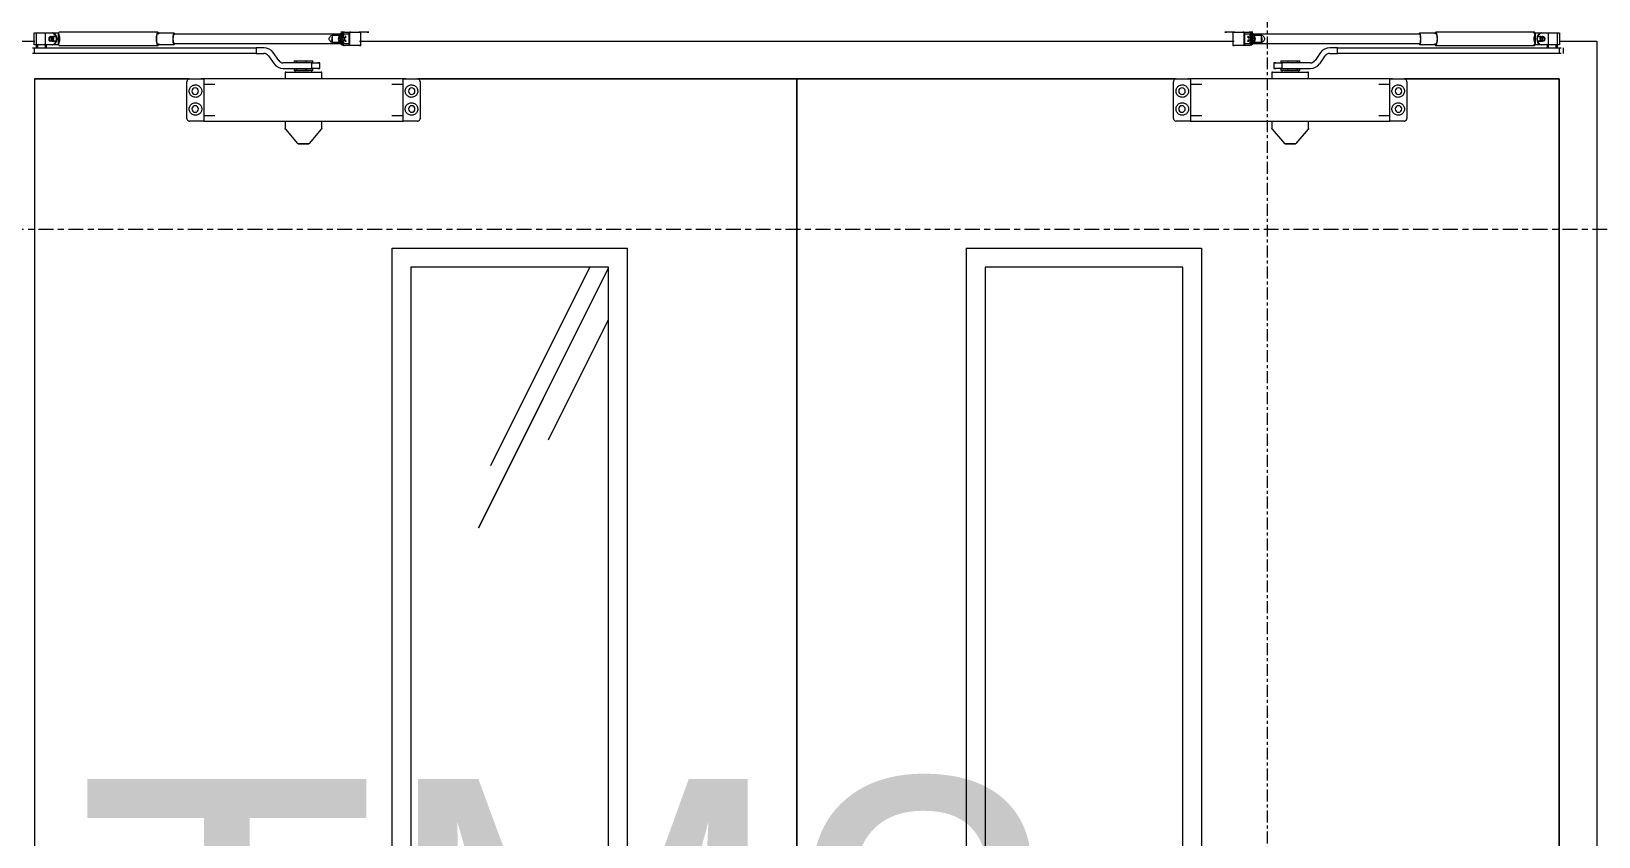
# Model space of a CAD drawing. Header units: millimetres. Extents: x 3451 to 201731, y -8641 to 35300.
# Drawn here: x 153977 to 155643, y -645 to 210 of the extents above; entities that cross this region are included whole.
import ezdxf

# ---------------------------------------------------------------- set-up
doc = ezdxf.new("R2010")
doc.units = ezdxf.units.MM
doc.linetypes.add('Centre', pattern=[31.75, 6.35, -4.7625, 15.875, -4.7625])
doc.linetypes.add('Grid Line', pattern=[22.225, 12.7, -3.175, 3.175, -3.175])
for name, color, linetype, lineweight in [('A-AREA-IDEN', 2, 'Continuous', 9), ('A-DOOR', 31, 'Continuous', 9), ('A-DOOR-FRAM', 31, 'Continuous', 9), ('A-FLOR-LEVL-2', 51, 'Centre', 9), ('A-WALL', 113, 'Continuous', 9), ('S-GRID-1', 1, 'Grid Line', 9)]:
    doc.layers.add(name, color=color, linetype=linetype, lineweight=lineweight)
doc.styles.add('Arial_1', font='arial.ttf', dxfattribs={"height": 375})
pattern_1 = [(63.435, (-50196.8, 14229.33), (-0.001, 1524), [532.46, -2875.3]), (63.435, (-51720.8, 14229.33), (-0.001, 1524), [532.46, -2875.3]), (63.435, (-49467.24, 14523.8), (-0.001, 1524), [532.46, -2875.3]), (63.435, (-50991.24, 14523.8), (-0.001, 1524), [532.46, -2875.3]), (63.435, (-49577.66, 14419.83), (-0.001, 1524), [532.46, -2875.3]), (63.435, (-51101.66, 14419.83), (-0.001, 1524), [532.46, -2875.3]), (63.435, (-49690.2, 15015.1), (-0.001, 1524), [258.8, -3148.97]), (63.435, (-51214.2, 15015.1), (-0.001, 1524), [258.8, -3148.97]), (63.435, (-49763.8, 14922.95), (-0.001, 1524), [532.46, -2875.3]), (63.435, (-51287.8, 14922.95), (-0.001, 1524), [532.46, -2875.3]), (63.435, (-49750.84, 14989.1), (-0.001, 1524), [532.46, -2875.3]), (63.435, (-51274.84, 14989.1), (-0.001, 1524), [532.46, -2875.3]), (63.435, (-50365.7, 14698.94), (-0.001, 1524), [532.46, -2875.3]), (63.435, (-51889.7, 14698.94), (-0.001, 1524), [532.46, -2875.3]), (63.435, (-50352.7, 14776.9), (-0.001, 1524), [532.46, -2875.3]), (63.435, (-51876.7, 14776.9), (-0.001, 1524), [532.46, -2875.3]), (63.435, (-50349.2, 14833.1), (-0.001, 1524), [532.46, -2875.3]), (63.435, (-51873.2, 14833.1), (-0.001, 1524), [532.46, -2875.3])]

# ---------------------------------------------------------------- blocks, each defined once
blk = doc.blocks.new('FD_07 - FD_07-1700x2200-CỬA ĐI 2 CÁNH-957538-TKCS_MẶT CẮT D')
at = {"layer": 'A-DOOR'}
h = blk.add_hatch(dxfattribs=at)
h.set_pattern_fill('FP_34', color=256, style=0, pattern_type=2)
h.set_pattern_definition(pattern_1)
h.paths.add_polyline_path([(-46247.1, -1800), (-46037.1, -1800), (-46037.1, -40), (-46247.1, -40), (-46247.1, -1590)])
h = blk.add_hatch(dxfattribs=at)
h.set_pattern_fill('FP_34', color=256, style=0, pattern_type=2)
h.set_pattern_definition(pattern_1)
h.paths.add_polyline_path([(-45637.1, -1800), (-45427.1, -1800), (-45427.1, -40), (-45637.1, -40), (-45637.1, -1590)])
for p, q in [((-46647.7, 209), (-46647.7, 196)), ((-46647.1, 209), (-46635.5, 209)), ((-46645.2, 209), (-46645.2, 193)), ((-46635.5, 209), (-46628.4, 209)), ((-46635.5, 196), (-46635.5, 209)), ((-46628.4, 209), (-46627.9, 209)), ((-46628.4, 209), (-46621.6, 209)), ((-46621.6, 208.6), (-46621.6, 196.4)), ((-46621.6, 196), (-46621.6, 209)), ((-46621.6, 196.4), (-46621.6, 208.6)), ((-46516, 209.5), (-46620.7, 209.5)), ((-46498.7, 208.5), (-46516, 208.5)), ((-46312.2, 207.5), (-46498.7, 207.5)), ((-46330.7, 206.5), (-46323.8, 206.5)), ((-46330.7, 206.5), (-46330.7, 198.5)), ((-46323.8, 206.5), (-46322.6, 206.5)), ((-46322.6, 206.5), (-46317.9, 206.5)), ((-46321, 206.5), (-46322.3, 206.5)), ((-46321.7, 209.5), (-46319.7, 209.5)), ((-46319.7, 209.5), (-46321.7, 209.5)), ((-46317.9, 206.5), (-46321, 206.5)), ((-46317.6, 209.5), (-46319.7, 209.5)), ((-46317.6, 209.5), (-46311.9, 209.5)), ((-46316.2, 203.9), (-46316.2, 205.8)), ((-46316.2, 199.2), (-46316.2, 201)), ((-46313.2, 209.5), (-46313.2, 195.5)), ((-46311.9, 209.5), (-46300.4, 209.5)), ((-46311.9, 195.5), (-46311.9, 209.5)), ((-46311.7, 210.5), (-46311.7, 209.5)), ((-46301.7, 209.5), (-46301.7, 210.5)), ((-46293.7, 209.5), (-46301, 209.5)), ((-46300.4, 209.5), (-46300.7, 209.5)), ((-46300.2, 195.5), (-46300.2, 209.5)), ((-46293.7, 209.5), (-46291.7, 209.5)), ((-46291.7, 209.5), (-46293.7, 209.5)), ((-45380.5, 209.5), (-45382.5, 209.5)), ((-45382.5, 209.5), (-45380.5, 209.5)), ((-45373.1, 209.5), (-45380.5, 209.5)), ((-45374, 209.5), (-45374, 195.5)), ((-45373.4, 209.5), (-45373.8, 209.5)), ((-45373.8, 209.5), (-45362.2, 209.5)), ((-45372.5, 210.5), (-45372.5, 209.5)), ((-45362.5, 209.5), (-45362.5, 210.5)), ((-45362.2, 209.5), (-45356.6, 209.5)), ((-45362.2, 209.5), (-45362.2, 195.5)), ((-45175.5, 207.5), (-45361.9, 207.5)), ((-45361, 195.5), (-45361, 209.5)), ((-45357.9, 205.8), (-45357.9, 203.9)), ((-45357.9, 201), (-45357.9, 199.2)), ((-45354.5, 209.5), (-45356.6, 209.5)), ((-45356.3, 206.5), (-45351.5, 206.5)), ((-45353.1, 206.5), (-45356.3, 206.5)), ((-45352.5, 209.5), (-45354.5, 209.5)), ((-45354.5, 209.5), (-45352.5, 209.5)), ((-45351.9, 206.5), (-45353.1, 206.5)), ((-45351.5, 206.5), (-45350.3, 206.5)), ((-45350.3, 206.5), (-45343.4, 206.5)), ((-45343.4, 198.5), (-45343.4, 206.5)), ((-45158.1, 208.5), (-45175.5, 208.5)), ((-45053.5, 209.5), (-45158.1, 209.5)), ((-45054.4, 209), (-45052.6, 209)), ((-45052.6, 209), (-45045.8, 209)), ((-45052.6, 209), (-45052.6, 196)), ((-45052.6, 196.4), (-45052.6, 208.6)), ((-45052.6, 208.6), (-45052.6, 196.4)), ((-45046.3, 209), (-45045.8, 209)), ((-45045.8, 209), (-45038.7, 209)), ((-45038.7, 209), (-45027.1, 209)), ((-45038.7, 209), (-45038.7, 196)), ((-45029, 193), (-45029, 209)), ((-45026.5, 196), (-45026.5, 209)), ((-46649.3, 193), (-46647.1, 193)), ((-46647.1, 187), (-46649.3, 187)), ((-46635.5, 196), (-46647.1, 196)), ((-46647.1, 193), (-46411.6, 193)), ((-46647.1, 187), (-46647.1, 193)), ((-46411.6, 187), (-46647.1, 187)), ((-46644, 196), (-46644, 193)), ((-46628.4, 196), (-46635.5, 196)), ((-46635.4, 193), (-46635.4, 196.2)), ((-46634.2, 193), (-46634.2, 196)), ((-46627.9, 196), (-46628.4, 196)), ((-46621.6, 196), (-46628.4, 196)), ((-46620.7, 195.5), (-46516, 195.5)), ((-46516, 196.5), (-46498.7, 196.5)), ((-46498.7, 197.5), (-46312.2, 197.5)), ((-46403.3, 193), (-46411.6, 193)), ((-46411.6, 193), (-46411.6, 187)), ((-46411.6, 187), (-46403.3, 187)), ((-46403.2, 193), (-46403.3, 193)), ((-46398.3, 184.4), (-46392.5, 176.1)), ((-46387.6, 179.6), (-46393.4, 187.9)), ((-46323.8, 198.5), (-46330.7, 198.5)), ((-46322.6, 198.5), (-46323.8, 198.5)), ((-46317.9, 198.5), (-46322.6, 198.5)), ((-46322.3, 198.5), (-46321.1, 198.5)), ((-46321.1, 198.5), (-46317.9, 198.5)), ((-46311.9, 195.5), (-46317.6, 195.5)), ((-46300.4, 195.5), (-46311.9, 195.5)), ((-46301.9, 195.5), (-46300.2, 195.5)), ((-46300.2, 195.5), (-46300.4, 195.5)), ((-45373.8, 195.5), (-45374, 195.5)), ((-45374, 195.5), (-45372.3, 195.5)), ((-45362.2, 195.5), (-45373.8, 195.5)), ((-45356.6, 195.5), (-45362.2, 195.5)), ((-45361.9, 197.5), (-45175.5, 197.5)), ((-45356.3, 198.5), (-45353.1, 198.5)), ((-45351.5, 198.5), (-45356.3, 198.5)), ((-45353.1, 198.5), (-45351.9, 198.5)), ((-45350.3, 198.5), (-45351.5, 198.5)), ((-45343.4, 198.5), (-45350.3, 198.5)), ((-45280.7, 187.9), (-45286.5, 179.6)), ((-45281.6, 176.1), (-45275.8, 184.4)), ((-45270.9, 193), (-45270.9, 193)), ((-45262.5, 193), (-45270.9, 193)), ((-45270.9, 187), (-45262.5, 187)), ((-45262.5, 187), (-45262.5, 193)), ((-45262.5, 193), (-45027.1, 193)), ((-45027.1, 187), (-45262.5, 187)), ((-45175.5, 196.5), (-45158.1, 196.5)), ((-45158.1, 195.5), (-45053.5, 195.5)), ((-45052.6, 196), (-45054.4, 196)), ((-45045.8, 196), (-45052.6, 196)), ((-45045.8, 196), (-45046.3, 196)), ((-45038.7, 196), (-45045.8, 196)), ((-45040, 196), (-45040, 193)), ((-45038.8, 196.2), (-45038.8, 193)), ((-45027.1, 196), (-45038.7, 196)), ((-45030.2, 193), (-45030.2, 196)), ((-45027.1, 193), (-45024.9, 193)), ((-45027.1, 193), (-45027.1, 187)), ((-45024.9, 187), (-45027.1, 187)), ((-45022.5, 187), (-45022.5, 193)), ((-46352.3, 177), (-46382.7, 177)), ((-46382.7, 171), (-46352.3, 171)), ((-46380.8, 167), (-46380.8, 160)), ((-46380.2, 167), (-46380.8, 167)), ((-46380.8, 167), (-46342.4, 167)), ((-46371.3, 179), (-46368.6, 179)), ((-46371.3, 179), (-46371.3, 177)), ((-46371.3, 171), (-46371.3, 169)), ((-46370, 169), (-46371.3, 169)), ((-46370.3, 169), (-46370.3, 167)), ((-46370, 169), (-46370.3, 169)), ((-46370.3, 169), (-46370, 169)), ((-46363.6, 169), (-46370, 169)), ((-46370, 169), (-46367.7, 169)), ((-46368.6, 169), (-46370, 169)), ((-46368.6, 179), (-46358.6, 179)), ((-46368.6, 177), (-46368.6, 179)), ((-46368.6, 169), (-46368.6, 171)), ((-46363.6, 169), (-46368.6, 169)), ((-46367.7, 169), (-46359, 169)), ((-46354.9, 169), (-46363.6, 169)), ((-46358.6, 169), (-46363.6, 169)), ((-46359, 169), (-46354.9, 169)), ((-46358.6, 179), (-46351.3, 179)), ((-46358.6, 177), (-46358.6, 179)), ((-46358.6, 169), (-46358.6, 171)), ((-46354.9, 169), (-46358.6, 169)), ((-46351.3, 169), (-46354.9, 169)), ((-46352.6, 169), (-46353.5, 169)), ((-46353.5, 169), (-46352.6, 169)), ((-46352.6, 169), (-46352.3, 169)), ((-46352.3, 169), (-46352.6, 169)), ((-46352.3, 171), (-46352.3, 177)), ((-46352.3, 177), (-46343.8, 177)), ((-46343.8, 171), (-46352.3, 171)), ((-46352.3, 167), (-46352.3, 169)), ((-46351.3, 177), (-46351.3, 179)), ((-46351.3, 169), (-46351.3, 171)), ((-46343.8, 177), (-46346.1, 177)), ((-46346.1, 171), (-46343.8, 171)), ((-46343.8, 171), (-46343.8, 177)), ((-46342.4, 167), (-46341.7, 167)), ((-46341.7, 167), (-46342.4, 167)), ((-46341.7, 160), (-46341.7, 167)), ((-45332.4, 167), (-45332.4, 160)), ((-45331.7, 167), (-45332.4, 167)), ((-45332.4, 167), (-45331.7, 167)), ((-45331.7, 167), (-45293.3, 167)), ((-45330.3, 177), (-45330.3, 171)), ((-45328.1, 177), (-45330.3, 177)), ((-45330.3, 177), (-45321.9, 177)), ((-45321.9, 171), (-45330.3, 171)), ((-45330.3, 171), (-45328.1, 171)), ((-45322.9, 179), (-45315.5, 179)), ((-45322.9, 179), (-45322.9, 177)), ((-45322.9, 171), (-45322.9, 169)), ((-45319.2, 169), (-45322.9, 169)), ((-45291.5, 177), (-45321.9, 177)), ((-45321.9, 177), (-45321.9, 171)), ((-45321.9, 171), (-45291.5, 171)), ((-45321.9, 169), (-45321.9, 167)), ((-45321.5, 169), (-45321.9, 169)), ((-45321.9, 169), (-45321.5, 169)), ((-45320.6, 169), (-45321.5, 169)), ((-45321.5, 169), (-45320.6, 169)), ((-45310.5, 169), (-45319.2, 169)), ((-45319.2, 169), (-45315.2, 169)), ((-45315.5, 169), (-45319.2, 169)), ((-45315.5, 179), (-45305.5, 179)), ((-45315.5, 179), (-45315.5, 177)), ((-45315.5, 171), (-45315.5, 169)), ((-45310.5, 169), (-45315.5, 169)), ((-45315.2, 169), (-45306.5, 169)), ((-45304.2, 169), (-45310.5, 169)), ((-45305.5, 169), (-45310.5, 169)), ((-45306.5, 169), (-45304.2, 169)), ((-45305.5, 179), (-45302.8, 179)), ((-45305.5, 179), (-45305.5, 177)), ((-45305.5, 171), (-45305.5, 169)), ((-45304.2, 169), (-45305.5, 169)), ((-45304.2, 169), (-45303.9, 169)), ((-45303.9, 169), (-45304.2, 169)), ((-45302.8, 169), (-45304.2, 169)), ((-45303.9, 167), (-45303.9, 169)), ((-45302.8, 177), (-45302.8, 179)), ((-45302.8, 169), (-45302.8, 171)), ((-45293.3, 167), (-45294, 167)), ((-45293.3, 160), (-45293.3, 167)), ((-46647.1, 160), (-46647.1, -2000)), ((-46482.3, 160), (-46647.1, 160)), ((-46485.3, 118), (-46485.3, 157)), ((-46482.3, 160), (-46470, 160)), ((-46467.3, 160), (-46470, 160)), ((-46470, 160), (-46468.1, 160)), ((-46467.7, 160), (-46467.4, 160)), ((-46255.3, 160), (-46467.3, 160)), ((-46467.3, 160), (-46467.3, 159.7)), ((-46467.3, 159.7), (-46467.3, 151.1)), ((-46455.3, 154), (-46467.3, 154)), ((-46467.3, 151.1), (-46467.3, 149.3)), ((-46255.3, 154), (-46267.3, 154)), ((-46252.6, 160), (-46255.3, 160)), ((-46255.3, 159.7), (-46255.3, 160)), ((-46255.3, 151.1), (-46255.3, 159.7)), ((-46255.3, 149.3), (-46255.3, 151.1)), ((-46255.2, 160), (-46254.9, 160)), ((-46254.5, 160), (-46252.6, 160)), ((-46252.6, 160), (-46240.3, 160)), ((-45837.1, 160), (-46240.3, 160)), ((-46237.3, 157), (-46237.3, 118)), ((-45837.1, -2000), (-45837.1, 160)), ((-45433.9, 160), (-45837.1, 160)), ((-45837.1, 160), (-45837.1, -2000)), ((-45436.9, 118), (-45436.9, 157)), ((-45433.9, 160), (-45421.6, 160)), ((-45418.9, 160), (-45421.6, 160)), ((-45421.6, 160), (-45419.6, 160)), ((-45419.2, 160), (-45418.9, 160)), ((-45206.9, 160), (-45418.9, 160)), ((-45418.9, 160), (-45418.9, 159.7)), ((-45418.9, 159.7), (-45418.9, 151.1)), ((-45406.9, 154), (-45418.9, 154)), ((-45418.9, 151.1), (-45418.9, 149.3)), ((-45206.9, 154), (-45218.9, 154)), ((-45204.1, 160), (-45206.9, 160)), ((-45206.9, 159.7), (-45206.9, 160)), ((-45206.9, 151.1), (-45206.9, 159.7)), ((-45206.9, 149.3), (-45206.9, 151.1)), ((-45206.8, 160), (-45206.5, 160)), ((-45206.1, 160), (-45204.1, 160)), ((-45204.1, 160), (-45191.9, 160)), ((-45027.1, 160), (-45191.9, 160)), ((-45188.9, 157), (-45188.9, 118)), ((-45027.1, -2000), (-45027.1, 160)), ((-46467.3, 149.3), (-46467.3, 125.7)), ((-46255.3, 125.7), (-46255.3, 149.3)), ((-45418.9, 149.3), (-45418.9, 125.7)), ((-45206.9, 125.7), (-45206.9, 149.3)), ((-46467.3, 125.7), (-46467.3, 123.9)), ((-46467.3, 123.9), (-46467.3, 115.3)), ((-46467.3, 121), (-46455.3, 121)), ((-46267.3, 121), (-46255.3, 121)), ((-46255.3, 123.9), (-46255.3, 125.7)), ((-46255.3, 115.3), (-46255.3, 123.9)), ((-45418.9, 125.7), (-45418.9, 123.9)), ((-45418.9, 123.9), (-45418.9, 115.3)), ((-45418.9, 121), (-45406.9, 121)), ((-45218.9, 121), (-45206.9, 121)), ((-45206.9, 123.9), (-45206.9, 125.7)), ((-45206.9, 115.3), (-45206.9, 123.9)), ((-46470, 115), (-46482.3, 115)), ((-46468.1, 115), (-46470, 115)), ((-46467.4, 115), (-46467.7, 115)), ((-46467.3, 115.3), (-46467.3, 115)), ((-46467.3, 115), (-46255.3, 115)), ((-46380.8, 115), (-46380.8, 107.4)), ((-46380.5, 106.7), (-46367.6, 91.3)), ((-46355, 91.3), (-46342.1, 106.7)), ((-46341.8, 107.4), (-46341.8, 115)), ((-46255.3, 115), (-46255.3, 115.3)), ((-46254.9, 115), (-46255.2, 115)), ((-46252.6, 115), (-46254.5, 115)), ((-46240.3, 115), (-46252.6, 115)), ((-45421.6, 115), (-45433.9, 115)), ((-45419.6, 115), (-45421.6, 115)), ((-45418.9, 115), (-45419.2, 115)), ((-45418.9, 115.3), (-45418.9, 115)), ((-45418.9, 115), (-45206.9, 115)), ((-45332.4, 115), (-45332.4, 107.4)), ((-45332.1, 106.7), (-45319.1, 91.3)), ((-45306.6, 91.3), (-45293.6, 106.7)), ((-45293.4, 107.4), (-45293.4, 115)), ((-45206.9, 115), (-45206.9, 115.3)), ((-45206.5, 115), (-45206.8, 115)), ((-45204.1, 115), (-45206.1, 115)), ((-45191.9, 115), (-45204.1, 115)), ((-46361.3, 91), (-46361.3, 91)), ((-46361.3, 91), (-46361.3, 91)), ((-45312.9, 91), (-45312.9, 91)), ((-45312.9, 91), (-45312.9, 91)), ((-46267.1, -1820), (-46267.1, -20)), ((-46267.1, -20), (-46017.1, -20)), ((-46017.1, -1820), (-46017.1, -20)), ((-45657.1, -20), (-45407.1, -20)), ((-45657.1, -20), (-45657.1, -1820)), ((-45407.1, -20), (-45407.1, -1820)), ((-46247.1, -40), (-46247.1, -1800)), ((-46037.1, -40), (-46247.1, -40)), ((-46037.1, -1800), (-46037.1, -40)), ((-45637.1, -40), (-45637.1, -1800)), ((-45427.1, -40), (-45637.1, -40)), ((-45427.1, -1800), (-45427.1, -40))]:
    blk.add_line(p, q, dxfattribs=at)
at = {"layer": 'A-DOOR', "flags": 128}
for points in [[(-46334, 202.5), (-46333.9, 203.3), (-46333.6, 204), (-46333.1, 204.7), (-46332.5, 205.4), (-46331.7, 206), (-46330.7, 206.5)], [(-46330.7, 198.5), (-46331.7, 199), (-46332.5, 199.6), (-46333.1, 200.3), (-46333.6, 201), (-46333.9, 201.7), (-46334, 202.5)], [(-46330.8, 204.7), (-46331.1, 204), (-46331.3, 203.3), (-46331.4, 202.5)], [(-46331.4, 202.5), (-46331.3, 201.7), (-46331.1, 201), (-46330.8, 200.3)], [(-45343.4, 206.5), (-45342.5, 206), (-45341.7, 205.4), (-45341, 204.7), (-45340.6, 204), (-45340.3, 203.3), (-45340.2, 202.5)], [(-45340.2, 202.5), (-45340.3, 201.7), (-45340.6, 201), (-45341, 200.3), (-45341.7, 199.6), (-45342.5, 199), (-45343.4, 198.5)], [(-45342.8, 202.5), (-45342.8, 203.3), (-45343, 204), (-45343.3, 204.7)], [(-45343.3, 200.3), (-45343, 201), (-45342.8, 201.7), (-45342.8, 202.5)], [(-46482.3, 160), (-46483, 159.9), (-46483.6, 159.7), (-46484.2, 159.3), (-46484.6, 158.9), (-46485, 158.3), (-46485.2, 157.7), (-46485.3, 157)], [(-46237.3, 157), (-46237.4, 157.7), (-46237.6, 158.3), (-46237.9, 158.9), (-46238.4, 159.3), (-46239, 159.7), (-46239.6, 159.9), (-46240.3, 160)], [(-45433.9, 160), (-45434.5, 159.9), (-45435.2, 159.7), (-45435.7, 159.3), (-45436.2, 158.9), (-45436.6, 158.3), (-45436.8, 157.7), (-45436.9, 157)], [(-45188.9, 157), (-45188.9, 157.7), (-45189.2, 158.3), (-45189.5, 158.9), (-45190, 159.3), (-45190.6, 159.7), (-45191.2, 159.9), (-45191.9, 160)], [(-46485.3, 118), (-46485.2, 117.3), (-46485, 116.7), (-46484.6, 116.1), (-46484.2, 115.7), (-46483.6, 115.3), (-46483, 115.1), (-46482.3, 115)], [(-46240.3, 115), (-46239.6, 115.1), (-46239, 115.3), (-46238.4, 115.7), (-46237.9, 116.1), (-46237.6, 116.7), (-46237.4, 117.3), (-46237.3, 118)], [(-45436.9, 118), (-45436.8, 117.3), (-45436.6, 116.7), (-45436.2, 116.1), (-45435.7, 115.7), (-45435.2, 115.3), (-45434.5, 115.1), (-45433.9, 115)], [(-45191.9, 115), (-45191.2, 115.1), (-45190.6, 115.3), (-45190, 115.7), (-45189.5, 116.1), (-45189.2, 116.7), (-45188.9, 117.3), (-45188.9, 118)], [(-46380.5, 106.7), (-46380.6, 106.7), (-46380.6, 106.8), (-46380.6, 106.8), (-46380.6, 106.8), (-46380.7, 106.9), (-46380.7, 106.9), (-46380.7, 107), (-46380.7, 107), (-46380.7, 107), (-46380.7, 107.1), (-46380.8, 107.1), (-46380.8, 107.2), (-46380.8, 107.2), (-46380.8, 107.3), (-46380.8, 107.3), (-46380.8, 107.3), (-46380.8, 107.4), (-46380.8, 107.4)], [(-46341.8, 107.4), (-46341.8, 107.4), (-46341.8, 107.3), (-46341.8, 107.3), (-46341.8, 107.2), (-46341.8, 107.2), (-46341.8, 107.1), (-46341.8, 107.1), (-46341.8, 107.1), (-46341.9, 107), (-46341.9, 107), (-46341.9, 106.9), (-46341.9, 106.9), (-46341.9, 106.9), (-46342, 106.8), (-46342, 106.8), (-46342, 106.7), (-46342, 106.7), (-46342.1, 106.7)], [(-45332.1, 106.7), (-45332.1, 106.7), (-45332.1, 106.8), (-45332.2, 106.8), (-45332.2, 106.8), (-45332.2, 106.9), (-45332.2, 106.9), (-45332.3, 107), (-45332.3, 107), (-45332.3, 107), (-45332.3, 107.1), (-45332.3, 107.1), (-45332.3, 107.2), (-45332.3, 107.2), (-45332.3, 107.3), (-45332.3, 107.3), (-45332.4, 107.3), (-45332.4, 107.4), (-45332.4, 107.4)], [(-45293.4, 107.4), (-45293.4, 107.4), (-45293.4, 107.3), (-45293.4, 107.3), (-45293.4, 107.2), (-45293.4, 107.2), (-45293.4, 107.1), (-45293.4, 107.1), (-45293.4, 107.1), (-45293.4, 107), (-45293.4, 107), (-45293.5, 106.9), (-45293.5, 106.9), (-45293.5, 106.9), (-45293.5, 106.8), (-45293.6, 106.8), (-45293.6, 106.7), (-45293.6, 106.7), (-45293.6, 106.7)], [(-46366.9, 91), (-46366.9, 91), (-46366.9, 91), (-46367, 91), (-46367, 91), (-46367, 91), (-46367.1, 91), (-46367.1, 91), (-46367.2, 91), (-46367.2, 91.1), (-46367.2, 91.1), (-46367.3, 91.1), (-46367.3, 91.1), (-46367.3, 91.1), (-46367.4, 91.1), (-46367.4, 91.2), (-46367.4, 91.2), (-46367.4, 91.2), (-46367.5, 91.2), (-46367.5, 91.3), (-46367.5, 91.3), (-46367.5, 91.3), (-46367.6, 91.3)], [(-46361.3, 91), (-46361.5, 91), (-46361.7, 91), (-46362, 91), (-46362.2, 91), (-46362.4, 91), (-46362.6, 91), (-46362.8, 91), (-46363, 91), (-46363.3, 91), (-46363.5, 91), (-46363.7, 91), (-46363.9, 91), (-46364.1, 91), (-46364.3, 91), (-46364.4, 91), (-46364.6, 91), (-46364.8, 91), (-46365, 91), (-46365.1, 91), (-46365.3, 91), (-46365.4, 91), (-46365.6, 91), (-46365.7, 91), (-46365.9, 91), (-46366, 91), (-46366.1, 91), (-46366.2, 91), (-46366.3, 91), (-46366.4, 91), (-46366.5, 91), (-46366.6, 91), (-46366.6, 91), (-46366.7, 91), (-46366.7, 91), (-46366.8, 91), (-46366.8, 91), (-46366.8, 91), (-46366.9, 91), (-46366.9, 91)], [(-46366.9, 91), (-46366.9, 91), (-46366.8, 91), (-46366.8, 91), (-46366.8, 91), (-46366.8, 91), (-46366.7, 91), (-46366.6, 91), (-46366.6, 91), (-46366.5, 91), (-46366.4, 91), (-46366.3, 91), (-46366.2, 91), (-46366.1, 91), (-46366, 91), (-46365.9, 91), (-46365.8, 91), (-46365.6, 91), (-46365.5, 91), (-46365.3, 91), (-46365.2, 91), (-46365, 91), (-46364.8, 91), (-46364.7, 91), (-46364.5, 91), (-46364.3, 91), (-46364.1, 91), (-46363.9, 91), (-46363.7, 91), (-46363.5, 91), (-46363.3, 91), (-46363.1, 91), (-46362.9, 91), (-46362.7, 91), (-46362.5, 91), (-46362.2, 91), (-46362, 91), (-46361.8, 91), (-46361.6, 91), (-46361.4, 91), (-46361.3, 91)], [(-46361.3, 91), (-46361.1, 91), (-46360.8, 91), (-46360.6, 91), (-46360.4, 91), (-46360.2, 91), (-46360, 91), (-46359.8, 91), (-46359.5, 91), (-46359.3, 91), (-46359.1, 91), (-46358.9, 91), (-46358.7, 91), (-46358.5, 91), (-46358.3, 91), (-46358.1, 91), (-46358, 91), (-46357.8, 91), (-46357.6, 91), (-46357.5, 91), (-46357.3, 91), (-46357.1, 91), (-46357, 91), (-46356.9, 91), (-46356.7, 91), (-46356.6, 91), (-46356.5, 91), (-46356.4, 91), (-46356.3, 91), (-46356.2, 91), (-46356.1, 91), (-46356, 91), (-46356, 91), (-46355.9, 91), (-46355.8, 91), (-46355.8, 91), (-46355.8, 91), (-46355.7, 91), (-46355.7, 91), (-46355.7, 91)], [(-46355.7, 91), (-46355.7, 91), (-46355.7, 91), (-46355.8, 91), (-46355.8, 91), (-46355.8, 91), (-46355.9, 91), (-46355.9, 91), (-46356, 91), (-46356.1, 91), (-46356.2, 91), (-46356.2, 91), (-46356.3, 91), (-46356.5, 91), (-46356.6, 91), (-46356.7, 91), (-46356.8, 91), (-46357, 91), (-46357.1, 91), (-46357.3, 91), (-46357.4, 91), (-46357.6, 91), (-46357.7, 91), (-46357.9, 91), (-46358.1, 91), (-46358.3, 91), (-46358.5, 91), (-46358.7, 91), (-46358.9, 91), (-46359.1, 91), (-46359.3, 91), (-46359.5, 91), (-46359.7, 91), (-46359.9, 91), (-46360.1, 91), (-46360.3, 91), (-46360.6, 91), (-46360.8, 91), (-46361, 91), (-46361.2, 91), (-46361.3, 91)], [(-46355, 91.3), (-46355, 91.3), (-46355.1, 91.3), (-46355.1, 91.2), (-46355.1, 91.2), (-46355.1, 91.2), (-46355.2, 91.2), (-46355.2, 91.2), (-46355.2, 91.1), (-46355.3, 91.1), (-46355.3, 91.1), (-46355.3, 91.1), (-46355.4, 91.1), (-46355.4, 91.1), (-46355.4, 91), (-46355.5, 91), (-46355.5, 91), (-46355.5, 91), (-46355.6, 91), (-46355.6, 91), (-46355.7, 91), (-46355.7, 91), (-46355.7, 91)], [(-45318.4, 91), (-45318.5, 91), (-45318.5, 91), (-45318.5, 91), (-45318.6, 91), (-45318.6, 91), (-45318.6, 91), (-45318.7, 91), (-45318.7, 91), (-45318.8, 91.1), (-45318.8, 91.1), (-45318.8, 91.1), (-45318.9, 91.1), (-45318.9, 91.1), (-45318.9, 91.1), (-45318.9, 91.2), (-45319, 91.2), (-45319, 91.2), (-45319, 91.2), (-45319.1, 91.3), (-45319.1, 91.3), (-45319.1, 91.3), (-45319.1, 91.3)], [(-45312.9, 91), (-45313.1, 91), (-45313.3, 91), (-45313.5, 91), (-45313.7, 91), (-45314, 91), (-45314.2, 91), (-45314.4, 91), (-45314.6, 91), (-45314.8, 91), (-45315, 91), (-45315.2, 91), (-45315.4, 91), (-45315.6, 91), (-45315.8, 91), (-45316, 91), (-45316.2, 91), (-45316.4, 91), (-45316.5, 91), (-45316.7, 91), (-45316.9, 91), (-45317, 91), (-45317.1, 91), (-45317.3, 91), (-45317.4, 91), (-45317.5, 91), (-45317.7, 91), (-45317.8, 91), (-45317.9, 91), (-45318, 91), (-45318, 91), (-45318.1, 91), (-45318.2, 91), (-45318.3, 91), (-45318.3, 91), (-45318.3, 91), (-45318.4, 91), (-45318.4, 91), (-45318.4, 91), (-45318.4, 91)], [(-45318.4, 91), (-45318.4, 91), (-45318.4, 91), (-45318.4, 91), (-45318.4, 91), (-45318.3, 91), (-45318.3, 91), (-45318.2, 91), (-45318.1, 91), (-45318.1, 91), (-45318, 91), (-45317.9, 91), (-45317.8, 91), (-45317.7, 91), (-45317.6, 91), (-45317.5, 91), (-45317.3, 91), (-45317.2, 91), (-45317, 91), (-45316.9, 91), (-45316.7, 91), (-45316.6, 91), (-45316.4, 91), (-45316.2, 91), (-45316.1, 91), (-45315.9, 91), (-45315.7, 91), (-45315.5, 91), (-45315.3, 91), (-45315.1, 91), (-45314.9, 91), (-45314.7, 91), (-45314.5, 91), (-45314.2, 91), (-45314, 91), (-45313.8, 91), (-45313.6, 91), (-45313.4, 91), (-45313.1, 91), (-45312.9, 91), (-45312.9, 91)], [(-45312.9, 91), (-45312.6, 91), (-45312.4, 91), (-45312.2, 91), (-45312, 91), (-45311.7, 91), (-45311.5, 91), (-45311.3, 91), (-45311.1, 91), (-45310.9, 91), (-45310.7, 91), (-45310.5, 91), (-45310.3, 91), (-45310.1, 91), (-45309.9, 91), (-45309.7, 91), (-45309.5, 91), (-45309.3, 91), (-45309.2, 91), (-45309, 91), (-45308.9, 91), (-45308.7, 91), (-45308.6, 91), (-45308.4, 91), (-45308.3, 91), (-45308.2, 91), (-45308, 91), (-45307.9, 91), (-45307.8, 91), (-45307.7, 91), (-45307.7, 91), (-45307.6, 91), (-45307.5, 91), (-45307.5, 91), (-45307.4, 91), (-45307.4, 91), (-45307.3, 91), (-45307.3, 91), (-45307.3, 91), (-45307.3, 91)], [(-45307.3, 91), (-45307.3, 91), (-45307.3, 91), (-45307.3, 91), (-45307.3, 91), (-45307.4, 91), (-45307.4, 91), (-45307.5, 91), (-45307.6, 91), (-45307.6, 91), (-45307.7, 91), (-45307.8, 91), (-45307.9, 91), (-45308, 91), (-45308.1, 91), (-45308.3, 91), (-45308.4, 91), (-45308.5, 91), (-45308.7, 91), (-45308.8, 91), (-45309, 91), (-45309.1, 91), (-45309.3, 91), (-45309.5, 91), (-45309.7, 91), (-45309.8, 91), (-45310, 91), (-45310.2, 91), (-45310.4, 91), (-45310.6, 91), (-45310.8, 91), (-45311, 91), (-45311.3, 91), (-45311.5, 91), (-45311.7, 91), (-45311.9, 91), (-45312.1, 91), (-45312.3, 91), (-45312.6, 91), (-45312.8, 91), (-45312.9, 91)], [(-45306.6, 91.3), (-45306.6, 91.3), (-45306.6, 91.3), (-45306.7, 91.2), (-45306.7, 91.2), (-45306.7, 91.2), (-45306.7, 91.2), (-45306.8, 91.2), (-45306.8, 91.1), (-45306.8, 91.1), (-45306.9, 91.1), (-45306.9, 91.1), (-45306.9, 91.1), (-45307, 91.1), (-45307, 91), (-45307, 91), (-45307.1, 91), (-45307.1, 91), (-45307.1, 91), (-45307.2, 91), (-45307.2, 91), (-45307.3, 91), (-45307.3, 91)]]:
    blk.add_lwpolyline(points, dxfattribs=at)
at = {"layer": 'A-DOOR'}
for centre, start, end in [((-46476.3, 147), 0, 180), ((-46246.3, 147), 0, 180), ((-45427.9, 147), 0, 180), ((-45197.9, 147), 0, 180), ((-46476.3, 147), 180, 0), ((-46246.3, 147), 180, 0), ((-45427.9, 147), 180, 0), ((-45197.9, 147), 180, 0), ((-46476.3, 128), 0, 180), ((-46476.3, 128), 180, 0), ((-46246.3, 128), 0, 180), ((-46246.3, 128), 180, 0), ((-45427.9, 128), 0, 180), ((-45427.9, 128), 180, 0), ((-45197.9, 128), 0, 180), ((-45197.9, 128), 180, 0)]:
    blk.add_arc(centre, 3.5, start, end, dxfattribs=at)
for centre, major_axis, ratio, start_param, end_param in [((-46629.6, 202.5), (0, 2.5), 0.965835, 4.712389, 7.853982), ((-46629.6, 202.5), (0, 2.5), 0.965835, 1.570796, 4.712389), ((-46629.1, 202.5), (0, 2.5), 0.965835, 4.712389, 7.853982), ((-46629.1, 202.5), (0, 2.5), 0.965835, 4.712389, 7.853982), ((-46629.1, 202.5), (0, 2.5), 0.965835, 1.570796, 4.712389), ((-46629.1, 202.5), (0, 2.5), 0.965835, 1.570796, 4.712389), ((-46627.3, 202.5), (0, 2.5), 0.965835, 5.497787, 7.853982), ((-46627.3, 202.5), (0, 2.5), 0.965835, 5.497787, 7.853982), ((-46627.3, 202.5), (0, 2.5), 0.965835, 1.570796, 3.926991), ((-46627.3, 202.5), (0, 2.5), 0.965835, 1.570796, 3.926991), ((-46626.7, 202.5), (0, 2.5), 0.965835, 5.759587, 7.853982), ((-46626.7, 202.5), (0, 2.5), 0.965835, 1.570796, 3.665191), ((-46630.3, 202.5), (0, 6.79), 0.965835, 4.712389, 5.992125), ((-46630.3, 202.5), (0, 6.79), 0.965835, 3.432653, 4.712389), ((-46629.7, 202.5), (0, 6.79), 0.965835, 4.712389, 5.992125), ((-46629.7, 202.5), (0, 6.79), 0.965835, 3.432653, 4.712389), ((-46620.7, 202.5), (0, 7), 0.259156, 0, 0.50718), ((-46516, 202.5), (0, 7), 0.259156, 5.497787, 7.853982), ((-46516, 202.5), (0, 7), 0.259156, 1.570796, 3.926991), ((-46516, 202.5), (0, 6), 0.259156, 5.759587, 7.853982), ((-46516, 202.5), (0, 6), 0.259156, 1.570796, 3.665191), ((-46498.7, 202.5), (0, 6), 0.259156, 5.759587, 7.853982), ((-46498.7, 202.5), (0, 6), 0.259156, 1.570796, 3.665191), ((-46498.7, 202.5), (0, 5), 0.259156, 0, 1.570796), ((-46498.7, 202.5), (0, 5), 0.259156, 1.570796, 3.141593), ((-46317.6, 202.5), (0, 7), 0.965835, 0, 1.570796), ((-46317.6, 202.5), (0, 7), 0.965835, 1.570796, 3.141593), ((-46317.1, 202.5), (0, 7), 0.965835, 0.261799, 1.570796), ((-46317.1, 202.5), (0, 7), 0.965835, 1.570796, 2.879793), ((-46319.8, 202.5), (0, 2.5), 0.965835, 4.712389, 7.853982), ((-46319.8, 202.5), (0, 2.5), 0.965835, 1.570796, 4.712389), ((-46315.5, 202.5), (0, 7), 0.965835, 0.523599, 1.308997), ((-46315.5, 202.5), (0, 7), 0.965835, 1.832596, 2.617994), ((-46315, 202.5), (0, 7), 0.965835, 0.523599, 1.570796), ((-46319.3, 202.5), (0, 2.5), 0.965835, 5.759587, 7.853982), ((-46319.3, 202.5), (0, 2.5), 0.965835, 5.759587, 7.853982), ((-46315, 202.5), (0, 7), 0.965835, 1.570796, 2.617994), ((-46319.3, 202.5), (0, 2.5), 0.965835, 1.570796, 3.665191), ((-46319.3, 202.5), (0, 2.5), 0.965835, 1.570796, 3.665191), ((-46317.7, 202.5), (0, 2.5), 0.965835, 0.261799, 1.570796), ((-46317.7, 202.5), (0, 2.5), 0.965835, 0.261799, 1.570796), ((-46317.7, 202.5), (0, 2.5), 0.965835, 1.570796, 2.879793), ((-46317.7, 202.5), (0, 2.5), 0.965835, 1.570796, 2.879793), ((-46317.2, 202.5), (0, 2.5), 0.965835, 0.523599, 1.570796), ((-46317.2, 202.5), (0, 2.5), 0.965835, 1.570796, 2.617994), ((-46319.3, 202.5), (0, 2.5), 0.965835, 5.235988, 5.497787), ((-46319.3, 202.5), (0, 2.5), 0.965835, 5.235988, 5.497787), ((-46319.3, 202.5), (0, 2.5), 0.965835, 3.926991, 4.18879), ((-46319.3, 202.5), (0, 2.5), 0.965835, 3.926991, 4.18879), ((-46317.7, 202.5), (0, 2.5), 0.965835, 5.759587, 6.021386), ((-46317.7, 202.5), (0, 2.5), 0.965835, 5.759587, 6.021386), ((-46317.7, 202.5), (0, 2.5), 0.965835, 3.403392, 3.665191), ((-46317.7, 202.5), (0, 2.5), 0.965835, 3.403392, 3.665191), ((-46315.5, 202.5), (0, 5), 0.259156, 1.110588, 1.340692), ((-46315.5, 202.5), (0, 5), 0.259156, 1.8009, 2.031004), ((-46317.2, 202.5), (0, 2.5), 0.965835, 5.759587, 6.021386), ((-46317.2, 202.5), (0, 2.5), 0.965835, 3.403392, 3.665191), ((-45357, 202.5), (0, 2.5), 0.965835, 0.261799, 0.523599), ((-45357, 202.5), (0, 2.5), 0.965835, 2.617994, 2.879793), ((-45356.4, 202.5), (0, 2.5), 0.965835, 0.261799, 0.523599), ((-45356.4, 202.5), (0, 2.5), 0.965835, 0.261799, 0.523599), ((-45356.4, 202.5), (0, 2.5), 0.965835, 2.617994, 2.879793), ((-45356.4, 202.5), (0, 2.5), 0.965835, 2.617994, 2.879793), ((-45358.7, 202.5), (0, 5), 0.259156, 4.942493, 5.172597), ((-45358.7, 202.5), (0, 5), 0.259156, 4.252181, 4.482285), ((-45354.9, 202.5), (0, 2.5), 0.965835, 0.785398, 1.047198), ((-45354.9, 202.5), (0, 2.5), 0.965835, 0.785398, 1.047198), ((-45354.9, 202.5), (0, 2.5), 0.965835, 2.094395, 2.356194), ((-45354.9, 202.5), (0, 2.5), 0.965835, 2.094395, 2.356194), ((-45354.4, 202.5), (0, 2.5), 0.965835, 4.712389, 7.853982), ((-45354.4, 202.5), (0, 2.5), 0.965835, 1.570796, 4.712389), ((-45356.6, 202.5), (0, 7), 0.965835, 4.712389, 6.283185), ((-45356.6, 202.5), (0, 7), 0.965835, 3.141593, 4.712389), ((-45354.9, 202.5), (0, 2.5), 0.965835, 4.712389, 6.806784), ((-45354.9, 202.5), (0, 2.5), 0.965835, 4.712389, 6.806784), ((-45354.9, 202.5), (0, 2.5), 0.965835, 2.617994, 4.712389), ((-45354.9, 202.5), (0, 2.5), 0.965835, 2.617994, 4.712389), ((-45359.2, 202.5), (0, 7), 0.965835, 4.712389, 5.759587), ((-45356.4, 202.5), (0, 2.5), 0.965835, 4.712389, 6.021386), ((-45356.4, 202.5), (0, 2.5), 0.965835, 4.712389, 6.021386), ((-45357, 202.5), (0, 2.5), 0.965835, 4.712389, 5.759587), ((-45356.4, 202.5), (0, 2.5), 0.965835, 3.403392, 4.712389), ((-45359.2, 202.5), (0, 7), 0.965835, 3.665191, 4.712389), ((-45357, 202.5), (0, 2.5), 0.965835, 3.665191, 4.712389), ((-45356.4, 202.5), (0, 2.5), 0.965835, 3.403392, 4.712389), ((-45357.1, 202.5), (0, 7), 0.965835, 4.712389, 6.021386), ((-45358.7, 202.5), (0, 7), 0.965835, 4.974188, 5.759587), ((-45357.1, 202.5), (0, 7), 0.965835, 3.403392, 4.712389), ((-45358.7, 202.5), (0, 7), 0.965835, 3.665191, 4.45059), ((-45175.5, 202.5), (0, 6), 0.259156, 4.712389, 6.806784), ((-45175.5, 202.5), (0, 6), 0.259156, 2.617994, 4.712389), ((-45175.5, 202.5), (0, 5), 0.259156, 4.712389, 6.283185), ((-45175.5, 202.5), (0, 5), 0.259156, 3.141593, 4.712389), ((-45158.1, 202.5), (0, 7), 0.259156, 4.712389, 7.068583), ((-45158.1, 202.5), (0, 7), 0.259156, 2.356194, 4.712389), ((-45158.1, 202.5), (0, 6), 0.259156, 4.712389, 6.806784), ((-45158.1, 202.5), (0, 6), 0.259156, 2.617994, 4.712389), ((-45053.5, 202.5), (0, 7), 0.259156, 5.776005, 6.283185), ((-45044.4, 202.5), (0, 6.79), 0.965835, 0.291061, 1.570796), ((-45044.4, 202.5), (0, 6.79), 0.965835, 1.570796, 2.850532), ((-45043.9, 202.5), (0, 6.79), 0.965835, 0.291061, 1.570796), ((-45043.9, 202.5), (0, 6.79), 0.965835, 1.570796, 2.850532), ((-45046.9, 202.5), (0, 2.5), 0.965835, 4.712389, 7.068583), ((-45046.9, 202.5), (0, 2.5), 0.965835, 4.712389, 7.068583), ((-45047.4, 202.5), (0, 2.5), 0.965835, 4.712389, 6.806784), ((-45046.9, 202.5), (0, 2.5), 0.965835, 2.356194, 4.712389), ((-45047.4, 202.5), (0, 2.5), 0.965835, 2.617994, 4.712389), ((-45046.9, 202.5), (0, 2.5), 0.965835, 2.356194, 4.712389), ((-45045.1, 202.5), (0, 2.5), 0.965835, 4.712389, 7.853982), ((-45045.1, 202.5), (0, 2.5), 0.965835, 4.712389, 7.853982), ((-45045.1, 202.5), (0, 2.5), 0.965835, 1.570796, 4.712389), ((-45045.1, 202.5), (0, 2.5), 0.965835, 1.570796, 4.712389), ((-45044.5, 202.5), (0, 2.5), 0.965835, 4.712389, 7.853982), ((-45044.5, 202.5), (0, 2.5), 0.965835, 1.570796, 4.712389), ((-46620.7, 202.5), (0, 7), 0.259156, 2.634413, 3.141593), ((-46403.3, 181), (0, 12), 1, 5.323254, 6.283185), ((-46403.3, 181), (0, 6), 1, 5.323254, 6.283185), ((-45270.9, 181), (0, 12), 1, 0, 0.959931), ((-45270.9, 181), (0, 6), 1, 0, 0.959931), ((-45053.5, 202.5), (0, 7), 0.259156, 3.141593, 3.648773), ((-46382.7, 183), (0, 12), 1, 2.181662, 3.141593), ((-46382.7, 183), (0, 6), 1, 2.181662, 3.141593), ((-45291.5, 183), (0, 6), 1, 3.141593, 4.101524), ((-45291.5, 183), (0, 12), 1, 3.141593, 4.101524)]:
    blk.add_ellipse(centre, major_axis=major_axis, ratio=ratio, start_param=start_param, end_param=end_param, dxfattribs=at)
for points, knots in [([(-46621.6, 208.6), (-46621.5, 208.5), (-46621.5, 208.2), (-46621.5, 207.8), (-46621.4, 207.5), (-46621.3, 207.3), (-46621.3, 207), (-46621.2, 206.8), (-46621.2, 206.7), (-46621.2, 206.5), (-46621.1, 206.3), (-46621, 206.1), (-46621, 205.8), (-46620.9, 205.6), (-46620.9, 205.4), (-46620.8, 205.3), (-46620.8, 205), (-46620.7, 204.8), (-46620.6, 204.4), (-46620.6, 204), (-46620.5, 203.7), (-46620.5, 203.2), (-46620.5, 202.8), (-46620.4, 202.5)], [0, 0, 0, 0, 0.1, 0.2, 0.25, 0.3, 0.35, 0.375, 0.4, 0.425, 0.45, 0.5, 0.55, 0.575, 0.6, 0.625, 0.65, 0.7, 0.75, 0.8, 0.85, 0.9, 1, 1, 1, 1]), ([(-46620.4, 202.5), (-46620.5, 202.2), (-46620.5, 201.8), (-46620.5, 201.3), (-46620.6, 201), (-46620.6, 200.6), (-46620.7, 200.2), (-46620.8, 200), (-46620.8, 199.7), (-46620.9, 199.6), (-46620.9, 199.4), (-46621, 199.2), (-46621, 198.9), (-46621.1, 198.7), (-46621.2, 198.5), (-46621.2, 198.3), (-46621.2, 198.2), (-46621.3, 198), (-46621.3, 197.7), (-46621.4, 197.5), (-46621.5, 197.2), (-46621.5, 196.8), (-46621.5, 196.5), (-46621.6, 196.4)], [0, 0, 0, 0, 0.1, 0.15, 0.2, 0.25, 0.3, 0.35, 0.375, 0.4, 0.425, 0.45, 0.5, 0.55, 0.575, 0.6, 0.625, 0.65, 0.7, 0.75, 0.8, 0.9, 1, 1, 1, 1]), ([(-45053.7, 202.5), (-45053.7, 202.8), (-45053.7, 203.2), (-45053.6, 203.7), (-45053.6, 204), (-45053.5, 204.4), (-45053.4, 204.8), (-45053.4, 205), (-45053.3, 205.3), (-45053.3, 205.4), (-45053.2, 205.6), (-45053.2, 205.8), (-45053.1, 206.1), (-45053, 206.3), (-45053, 206.5), (-45053, 206.7), (-45052.9, 206.8), (-45052.9, 207), (-45052.8, 207.3), (-45052.7, 207.5), (-45052.7, 207.8), (-45052.6, 208.2), (-45052.6, 208.5), (-45052.6, 208.6)], [0, 0, 0, 0, 0.1, 0.15, 0.2, 0.25, 0.3, 0.35, 0.375, 0.4, 0.425, 0.45, 0.5, 0.55, 0.575, 0.6, 0.625, 0.65, 0.7, 0.75, 0.8, 0.9, 1, 1, 1, 1]), ([(-45052.6, 196.4), (-45052.6, 196.5), (-45052.6, 196.8), (-45052.7, 197.2), (-45052.7, 197.5), (-45052.8, 197.7), (-45052.9, 198), (-45052.9, 198.2), (-45053, 198.3), (-45053, 198.5), (-45053, 198.7), (-45053.1, 198.9), (-45053.2, 199.2), (-45053.2, 199.4), (-45053.3, 199.6), (-45053.3, 199.7), (-45053.4, 200), (-45053.4, 200.2), (-45053.5, 200.6), (-45053.6, 201), (-45053.6, 201.3), (-45053.7, 201.8), (-45053.7, 202.2), (-45053.7, 202.5)], [0, 0, 0, 0, 0.1, 0.2, 0.25, 0.3, 0.35, 0.375, 0.4, 0.425, 0.45, 0.5, 0.55, 0.575, 0.6, 0.625, 0.65, 0.7, 0.75, 0.8, 0.85, 0.9, 1, 1, 1, 1]), ([(-46482.7, 147), (-46482.7, 148.2), (-46482.2, 150), (-46480.7, 151.9), (-46479.2, 152.9), (-46477.5, 153.5), (-46475.7, 153.7), (-46473.9, 153.4), (-46472.3, 152.6), (-46470.9, 151.4), (-46470.3, 150.4), (-46470, 149.9)], [0, 0, 0, 0, 0.2, 0.3, 0.4, 0.5, 0.6, 0.7, 0.8, 0.9, 1, 1, 1, 1]), ([(-46252.6, 149.9), (-46252, 151), (-46250.8, 152.3), (-46248.6, 153.4), (-46246.9, 153.7), (-46245.1, 153.5), (-46243.4, 152.9), (-46241.9, 151.9), (-46240.8, 150.5), (-46240.1, 148.8), (-46239.9, 147.6), (-46239.9, 147)], [0, 0, 0, 0, 0.2, 0.3, 0.4, 0.5, 0.6, 0.7, 0.8, 0.9, 1, 1, 1, 1]), ([(-45434.2, 147), (-45434.2, 148.2), (-45433.7, 150), (-45432.2, 151.9), (-45430.8, 152.9), (-45429.1, 153.5), (-45427.3, 153.7), (-45425.5, 153.4), (-45423.9, 152.6), (-45422.5, 151.4), (-45421.9, 150.4), (-45421.6, 149.9)], [0, 0, 0, 0, 0.2, 0.3, 0.4, 0.5, 0.6, 0.7, 0.8, 0.9, 1, 1, 1, 1]), ([(-45204.1, 149.9), (-45203.6, 151), (-45202.4, 152.3), (-45200.2, 153.4), (-45198.4, 153.7), (-45196.6, 153.5), (-45194.9, 152.9), (-45193.5, 151.9), (-45192.4, 150.5), (-45191.6, 148.8), (-45191.5, 147.6), (-45191.5, 147)], [0, 0, 0, 0, 0.2, 0.3, 0.4, 0.5, 0.6, 0.7, 0.8, 0.9, 1, 1, 1, 1]), ([(-46470, 144.1), (-46470.6, 143), (-46471.8, 141.7), (-46473.9, 140.6), (-46475.7, 140.3), (-46477.5, 140.5), (-46479.2, 141.1), (-46480.7, 142.1), (-46481.8, 143.5), (-46482.5, 145.2), (-46482.7, 146.4), (-46482.7, 147)], [0, 0, 0, 0, 0.2, 0.3, 0.4, 0.5, 0.6, 0.7, 0.8, 0.9, 1, 1, 1, 1]), ([(-46482.7, 128), (-46482.7, 129.2), (-46482.2, 131), (-46480.7, 132.9), (-46479.2, 133.9), (-46477.5, 134.5), (-46475.7, 134.7), (-46473.9, 134.4), (-46472.3, 133.6), (-46470.9, 132.4), (-46470.3, 131.4), (-46470, 130.9)], [0, 0, 0, 0, 0.2, 0.3, 0.4, 0.5, 0.6, 0.7, 0.8, 0.9, 1, 1, 1, 1]), ([(-46239.9, 147), (-46239.9, 145.8), (-46240.4, 144), (-46241.9, 142.1), (-46243.4, 141.1), (-46245.1, 140.5), (-46246.9, 140.3), (-46248.6, 140.6), (-46250.3, 141.4), (-46251.6, 142.6), (-46252.3, 143.6), (-46252.6, 144.1)], [0, 0, 0, 0, 0.2, 0.3, 0.4, 0.5, 0.6, 0.7, 0.8, 0.9, 1, 1, 1, 1]), ([(-46252.6, 130.9), (-46252, 132), (-46250.8, 133.3), (-46248.6, 134.4), (-46246.9, 134.7), (-46245.1, 134.5), (-46243.4, 133.9), (-46241.9, 132.9), (-46240.8, 131.5), (-46240.1, 129.8), (-46239.9, 128.6), (-46239.9, 128)], [0, 0, 0, 0, 0.2, 0.3, 0.4, 0.5, 0.6, 0.7, 0.8, 0.9, 1, 1, 1, 1]), ([(-45421.6, 144.1), (-45422.1, 143), (-45423.3, 141.7), (-45425.5, 140.6), (-45427.3, 140.3), (-45429.1, 140.5), (-45430.8, 141.1), (-45432.2, 142.1), (-45433.3, 143.5), (-45434.1, 145.2), (-45434.2, 146.4), (-45434.2, 147)], [0, 0, 0, 0, 0.2, 0.3, 0.4, 0.5, 0.6, 0.7, 0.8, 0.9, 1, 1, 1, 1]), ([(-45434.2, 128), (-45434.2, 129.2), (-45433.7, 131), (-45432.2, 132.9), (-45430.8, 133.9), (-45429.1, 134.5), (-45427.3, 134.7), (-45425.5, 134.4), (-45423.9, 133.6), (-45422.5, 132.4), (-45421.9, 131.4), (-45421.6, 130.9)], [0, 0, 0, 0, 0.2, 0.3, 0.4, 0.5, 0.6, 0.7, 0.8, 0.9, 1, 1, 1, 1]), ([(-45191.5, 147), (-45191.5, 145.8), (-45192, 144), (-45193.5, 142.1), (-45194.9, 141.1), (-45196.6, 140.5), (-45198.4, 140.3), (-45200.2, 140.6), (-45201.8, 141.4), (-45203.2, 142.6), (-45203.8, 143.6), (-45204.1, 144.1)], [0, 0, 0, 0, 0.2, 0.3, 0.4, 0.5, 0.6, 0.7, 0.8, 0.9, 1, 1, 1, 1]), ([(-45204.1, 130.9), (-45203.6, 132), (-45202.4, 133.3), (-45200.2, 134.4), (-45198.4, 134.7), (-45196.6, 134.5), (-45194.9, 133.9), (-45193.5, 132.9), (-45192.4, 131.5), (-45191.6, 129.8), (-45191.5, 128.6), (-45191.5, 128)], [0, 0, 0, 0, 0.2, 0.3, 0.4, 0.5, 0.6, 0.7, 0.8, 0.9, 1, 1, 1, 1]), ([(-46470, 125.1), (-46470.6, 124), (-46471.8, 122.7), (-46473.9, 121.6), (-46475.7, 121.3), (-46477.5, 121.5), (-46479.2, 122.1), (-46480.7, 123.1), (-46481.8, 124.5), (-46482.5, 126.2), (-46482.7, 127.4), (-46482.7, 128)], [0, 0, 0, 0, 0.2, 0.3, 0.4, 0.5, 0.6, 0.7, 0.8, 0.9, 1, 1, 1, 1]), ([(-46239.9, 128), (-46239.9, 126.8), (-46240.4, 125), (-46241.9, 123.1), (-46243.4, 122.1), (-46245.1, 121.5), (-46246.9, 121.3), (-46248.6, 121.6), (-46250.3, 122.4), (-46251.6, 123.6), (-46252.3, 124.6), (-46252.6, 125.1)], [0, 0, 0, 0, 0.2, 0.3, 0.4, 0.5, 0.6, 0.7, 0.8, 0.9, 1, 1, 1, 1]), ([(-45421.6, 125.1), (-45422.1, 124), (-45423.3, 122.7), (-45425.5, 121.6), (-45427.3, 121.3), (-45429.1, 121.5), (-45430.8, 122.1), (-45432.2, 123.1), (-45433.3, 124.5), (-45434.1, 126.2), (-45434.2, 127.4), (-45434.2, 128)], [0, 0, 0, 0, 0.2, 0.3, 0.4, 0.5, 0.6, 0.7, 0.8, 0.9, 1, 1, 1, 1]), ([(-45191.5, 128), (-45191.5, 126.8), (-45192, 125), (-45193.5, 123.1), (-45194.9, 122.1), (-45196.6, 121.5), (-45198.4, 121.3), (-45200.2, 121.6), (-45201.8, 122.4), (-45203.2, 123.6), (-45203.8, 124.6), (-45204.1, 125.1)], [0, 0, 0, 0, 0.2, 0.3, 0.4, 0.5, 0.6, 0.7, 0.8, 0.9, 1, 1, 1, 1])]:
    blk.add_open_spline(points, degree=3, knots=knots, dxfattribs=at)
for points in [[(-46470, 149.9), (-46469.8, 149.4), (-46469.5, 148.5), (-46469.3, 147.5), (-46469.3, 147)], [(-46253.2, 147), (-46253.2, 147.5), (-46253.1, 148.5), (-46252.8, 149.4), (-46252.6, 149.9)], [(-45421.6, 149.9), (-45421.4, 149.4), (-45421, 148.5), (-45420.9, 147.5), (-45420.9, 147)], [(-45204.8, 147), (-45204.8, 147.5), (-45204.7, 148.5), (-45204.3, 149.4), (-45204.1, 149.9)], [(-46469.3, 147), (-46469.3, 146.5), (-46469.5, 145.5), (-46469.8, 144.6), (-46470, 144.1)], [(-46252.6, 144.1), (-46252.8, 144.6), (-46253.1, 145.5), (-46253.2, 146.5), (-46253.2, 147)], [(-45420.9, 147), (-45420.9, 146.5), (-45421, 145.5), (-45421.4, 144.6), (-45421.6, 144.1)], [(-45204.1, 144.1), (-45204.3, 144.6), (-45204.7, 145.5), (-45204.8, 146.5), (-45204.8, 147)], [(-46470, 130.9), (-46469.8, 130.4), (-46469.5, 129.5), (-46469.3, 128.5), (-46469.3, 128)], [(-46469.3, 128), (-46469.3, 127.5), (-46469.5, 126.5), (-46469.8, 125.6), (-46470, 125.1)], [(-46253.2, 128), (-46253.2, 128.5), (-46253.1, 129.5), (-46252.8, 130.4), (-46252.6, 130.9)], [(-46252.6, 125.1), (-46252.8, 125.6), (-46253.1, 126.5), (-46253.2, 127.5), (-46253.2, 128)], [(-45421.6, 130.9), (-45421.4, 130.4), (-45421, 129.5), (-45420.9, 128.5), (-45420.9, 128)], [(-45420.9, 128), (-45420.9, 127.5), (-45421, 126.5), (-45421.4, 125.6), (-45421.6, 125.1)], [(-45204.8, 128), (-45204.8, 128.5), (-45204.7, 129.5), (-45204.3, 130.4), (-45204.1, 130.9)], [(-45204.1, 125.1), (-45204.3, 125.6), (-45204.7, 126.5), (-45204.8, 127.5), (-45204.8, 128)]]:
    blk.add_open_spline(points, degree=3, dxfattribs=at)
at = {"layer": 'A-DOOR-FRAM'}
for p, q in [((-46647.1, 160), (-46647.1, -2000)), ((-46647.1, 160), (-46482.3, 160)), ((-46470, 160), (-46467.3, 160)), ((-46255.3, 160), (-46252.6, 160)), ((-46240.3, 160), (-45433.9, 160)), ((-45421.6, 160), (-45418.9, 160)), ((-45206.9, 160), (-45204.1, 160)), ((-45191.9, 160), (-45027.1, 160)), ((-45027.1, 160), (-45027.1, -2000))]:
    blk.add_line(p, q, dxfattribs=at)

msp = doc.modelspace()

# ---------------------------------------------------------------- linework, layer by layer
at = {"layer": 'A-FLOR-LEVL-2'}
msp.add_line((196334.7, 0), (106972.4, 0), dxfattribs=at)
at = {"layer": 'A-WALL'}
for p, q in [((153940.8, 200), (153981, 200)), ((153999.6, 200), (154003.2, 200)), ((154295, 200), (154297.1, 200)), ((154304.8, 200), (154309.8, 200)), ((154326, 200), (155255.5, 200)), ((155271.7, 200), (155276.7, 200)), ((155284.4, 200), (155286.5, 200)), ((155578.4, 200), (155582, 200)), ((155600.5, 200), (155640.8, 200)), ((155640.8, 200), (155640.8, -2000))]:
    msp.add_line(p, q, dxfattribs=at)
at = {"layer": 'S-GRID-1'}
msp.add_line((155290.9, -3541.4), (155290.9, 30542.5), dxfattribs=at)

# ---------------------------------------------------------------- block references
at = {"layer": 'A-DOOR'}
msp.add_blockref('FD_07 - FD_07-1700x2200-CỬA ĐI 2 CÁNH-957538-TKCS_MẶT CẮT D', (200627.8, 0), dxfattribs=at)

# ---------------------------------------------------------------- texts
at = {"layer": 'A-AREA-IDEN', "insert": (153748.6, -964.1), "char_height": 375, "width": 2649, "attachment_point": 8, "line_spacing_factor": 0.936439, "style": 'Arial_1'}
msp.add_mtext('\\pt7.5,15,22.5,30,37.5,45,52.5,60,67.5,75,82.5,90,97.5,105,112.5,120,127.5,135,142.5,150,157.5,165,172.5,180,187.5,195,202.5,210,217.5,225,232.5,240;SẢNH TM3', dxfattribs=at)

doc.saveas('drawing.dxf')
